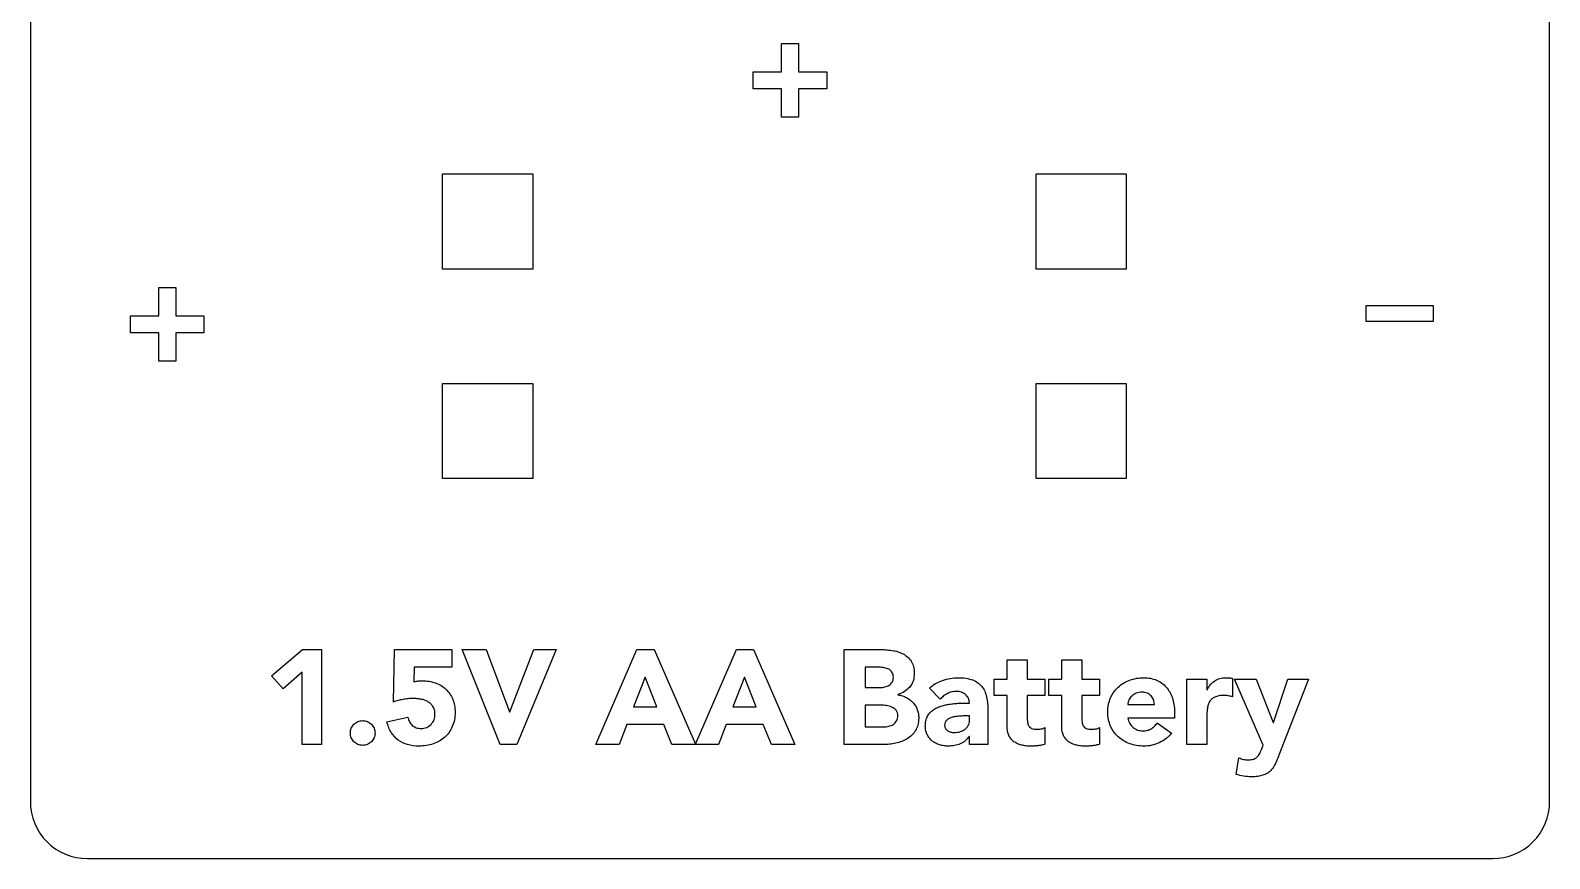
# Model space of a CAD drawing. Header units: millimetres. Extents: x -40 to 40, y -28 to 56.
# Drawn here: x -40 to 40, y -28 to 15.6 of the extents above; entities that cross this region are included whole.
import ezdxf

# ---------------------------------------------------------------- set-up
doc = ezdxf.new("R2010")
doc.units = ezdxf.units.MM
doc.layers.get('0').update_dxf_attribs({"linetype": 'CONTINUOUS'})

msp = doc.modelspace()

# ---------------------------------------------------------------- linework, layer by layer
for p, q in [((-20.883, -19.772), (-20.826, -17.01)), ((-20.826, -17.01), (-17.804, -17.01)), ((-17.804, -17.01), (-17.804, -17.943)), ((2.853, -22.01), (2.853, -17.01)), ((2.853, -17.01), (4.718, -17.01)), ((11.434, -18.578), (11.434, -17.561)), ((11.434, -17.561), (12.493, -17.561)), ((12.493, -17.561), (12.493, -18.578)), ((14.308, -18.578), (14.308, -17.561)), ((14.308, -17.561), (15.367, -17.561)), ((15.367, -17.561), (15.367, -18.578)), ((-19.788, -17.943), (-19.809, -18.712)), ((-17.804, -17.943), (-19.788, -17.943)), ((4.703, -17.943), (3.955, -17.943)), ((3.955, -17.943), (3.955, -19.009)), ((3.955, -19.009), (4.753, -19.009)), ((7.91, -19.623), (7.345, -19.044)), ((10.756, -19.426), (10.756, -18.578)), ((10.756, -18.578), (11.434, -18.578)), ((12.493, -18.578), (13.425, -18.578)), ((13.425, -18.578), (13.425, -19.426)), ((13.63, -19.426), (13.63, -18.578)), ((13.63, -18.578), (14.308, -18.578)), ((15.367, -18.578), (16.299, -18.578)), ((16.299, -18.578), (16.299, -19.426)), ((20.89, -22.01), (20.89, -18.578)), ((20.89, -18.578), (21.949, -18.578)), ((21.949, -18.578), (21.949, -19.129)), ((21.949, -19.129), (21.963, -19.129)), ((23.305, -18.529), (23.305, -19.496)), ((24.915, -22.039), (23.411, -18.578)), ((23.411, -18.578), (24.555, -18.578)), ((24.555, -18.578), (25.438, -20.845)), ((25.452, -20.845), (26.208, -18.578)), ((27.295, -18.578), (25.742, -22.568)), ((26.208, -18.578), (27.295, -18.578)), ((4.788, -19.941), (3.955, -19.941)), ((3.955, -19.941), (3.955, -21.078)), ((5.685, -19.383), (5.685, -19.397)), ((11.434, -19.426), (10.756, -19.426)), ((11.434, -21.057), (11.434, -19.426)), ((13.425, -19.426), (12.493, -19.426)), ((12.493, -19.426), (12.493, -20.57)), ((14.308, -19.426), (13.63, -19.426)), ((14.308, -21.057), (14.308, -19.426)), ((16.299, -19.426), (15.367, -19.426)), ((15.367, -19.426), (15.367, -20.57)), ((17.79, -19.906), (19.188, -19.906)), ((-21.229, -20.817), (-20.12, -20.563)), ((9.449, -20.506), (9.188, -20.506)), ((9.449, -20.732), (9.449, -20.506)), ((10.424, -20.266), (10.424, -22.01)), ((20.247, -20.626), (17.79, -20.626)), ((20.247, -20.294), (20.247, -20.626)), ((21.949, -20.577), (21.949, -22.01)), ((3.955, -21.078), (4.944, -21.078)), ((9.449, -21.58), (9.435, -21.58)), ((9.449, -22.01), (9.449, -21.58)), ((13.425, -21.107), (13.425, -21.989)), ((16.299, -21.107), (16.299, -21.989)), ((19.343, -20.873), (20.085, -21.417)), ((25.438, -20.845), (25.452, -20.845)), ((4.901, -22.01), (2.853, -22.01)), ((10.424, -22.01), (9.449, -22.01)), ((21.949, -22.01), (20.89, -22.01)), ((24.838, -22.236), (24.915, -22.039)), ((23.496, -23.578), (23.637, -22.71))]:
    msp.add_line(p, q)
msp.add_lwpolyline([(-37, 56.01, 0.414214), (-40, 53.01), (-40, -25.01, 0.414214), (-37, -28.01), (37, -28.01, 0.414214), (40, -25.01), (40, 53.01, 0.414214), (37, 56.01)], format="xyb", close=True)
for points in [[(-0.445, 12.497), (-1.935, 12.497), (-1.935, 13.386), (-0.445, 13.386), (-0.445, 14.877), (0.445, 14.877), (0.445, 13.386), (1.935, 13.386), (1.935, 12.497), (0.445, 12.497), (0.445, 11.006), (-0.445, 11.006)], [(-18.294, 8.01), (-13.544, 8.01), (-13.544, 3.01), (-18.294, 3.01)], [(17.706, 3.01), (12.956, 3.01), (12.956, 8.01), (17.706, 8.01)], [(-33.239, -0.343), (-34.729, -0.343), (-34.729, 0.547), (-33.239, 0.547), (-33.239, 2.037), (-32.349, 2.037), (-32.349, 0.547), (-30.859, 0.547), (-30.859, -0.343), (-32.349, -0.343), (-32.349, -1.833), (-33.239, -1.833)], [(33.871, 0.244), (30.34, 0.244), (30.34, 1.091), (33.871, 1.091)], [(-18.294, -3.01), (-13.544, -3.01), (-13.544, -8.01), (-18.294, -8.01)], [(17.706, -8.01), (12.956, -8.01), (12.956, -3.01), (17.706, -3.01)], [(-24.675, -22.01), (-25.692, -22.01), (-25.692, -18.197), (-26.695, -19.08), (-27.295, -18.388), (-25.664, -17.01), (-24.675, -17.01)], [(-14.379, -22.01), (-15.261, -22.01), (-17.26, -17.01), (-16.003, -17.01), (-14.767, -20.287), (-14.753, -20.287), (-13.496, -17.01), (-12.316, -17.01)], [(-3.355, -20.951), (-3.771, -22.01), (-6.215, -22.01), (-6.645, -20.951), (-8.588, -20.951), (-9.004, -22.01), (-10.219, -22.01), (-8.058, -17.01), (-7.147, -17.01), (-4.979, -21.994), (-2.825, -17.01), (-1.914, -17.01), (0.261, -22.01), (-0.982, -22.01), (-1.412, -20.951)], [(-8.242, -20.019), (-7.02, -20.019), (-7.634, -18.465)], [(-3.008, -20.019), (-1.787, -20.019), (-2.401, -18.465)]]:
    msp.add_lwpolyline(points, close=True)
for points, knots in [([(4.718, -17.01), (4.826, -17.013), (5.043, -17.017), (5.259, -17.046), (5.367, -17.06)], [0, 0, 0, 0, 0.03250946, 0.06520631, 0.06520631, 0.06520631, 0.06520631]), ([(5.367, -17.06), (5.474, -17.077), (5.68, -17.111), (5.869, -17.2), (5.96, -17.244)], [0, 0, 0, 0, 0.03213459, 0.062366, 0.062366, 0.062366, 0.062366]), ([(5.96, -17.244), (6.043, -17.293), (6.21, -17.392), (6.326, -17.547), (6.384, -17.625)], [0, 0, 0, 0, 0.02869752, 0.05749917, 0.05749917, 0.05749917, 0.05749917]), ([(4.965, -17.971), (4.921, -17.963), (4.834, -17.947), (4.746, -17.944), (4.703, -17.943)], [0, 0, 0, 0, 0.01340971, 0.02631748, 0.02631748, 0.02631748, 0.02631748]), ([(5.205, -18.049), (5.168, -18.031), (5.091, -17.995), (5.008, -17.979), (4.965, -17.971)], [0, 0, 0, 0, 0.01226398, 0.0253255, 0.0253255, 0.0253255, 0.0253255]), ([(5.205, -18.049), (5.168, -18.031), (5.091, -17.995), (5.008, -17.979), (4.965, -17.971)], [0, 0, 0, 0, 0.01226398, 0.0253255, 0.0253255, 0.0253255, 0.0253255]), ([(5.374, -18.211), (5.351, -18.178), (5.306, -18.112), (5.238, -18.07), (5.205, -18.049)], [0, 0, 0, 0, 0.0119393, 0.02369967, 0.02369967, 0.02369967, 0.02369967]), ([(5.445, -18.465), (5.443, -18.417), (5.439, -18.327), (5.395, -18.248), (5.374, -18.211)], [0, 0, 0, 0, 0.01423419, 0.02671343, 0.02671343, 0.02671343, 0.02671343]), ([(6.547, -18.282), (6.538, -18.415), (6.522, -18.673), (6.377, -18.885), (6.306, -18.988)], [0, 0, 0, 0, 0.03930291, 0.07583046, 0.07583046, 0.07583046, 0.07583046]), ([(6.384, -17.625), (6.431, -17.719), (6.535, -17.925), (6.542, -18.156), (6.547, -18.282)], [0, 0, 0, 0, 0.03125049, 0.068373, 0.068373, 0.068373, 0.068373]), ([(-19.809, -18.712), (-19.745, -18.696), (-19.6, -18.659), (-19.449, -18.657), (-19.364, -18.656)], [0, 0, 0, 0, 0.01970528, 0.04499185, 0.04499185, 0.04499185, 0.04499185]), ([(-19.364, -18.656), (-19.242, -18.66), (-19.004, -18.668), (-18.776, -18.736), (-18.665, -18.769)], [0, 0, 0, 0, 0.0366556, 0.07108363, 0.07108363, 0.07108363, 0.07108363]), ([(-18.665, -18.769), (-18.564, -18.81), (-18.365, -18.892), (-18.202, -19.032), (-18.121, -19.101)], [0, 0, 0, 0, 0.03261701, 0.06408224, 0.06408224, 0.06408224, 0.06408224]), ([(-18.121, -19.101), (-18.048, -19.176), (-17.898, -19.33), (-17.807, -19.525), (-17.761, -19.623)], [0, 0, 0, 0, 0.03140715, 0.06387243, 0.06387243, 0.06387243, 0.06387243]), ([(4.753, -19.009), (4.795, -19.008), (4.878, -19.006), (4.96, -18.989), (5, -18.981)], [0, 0, 0, 0, 0.01255497, 0.02492006, 0.02492006, 0.02492006, 0.02492006]), ([(5, -18.981), (5.041, -18.97), (5.12, -18.95), (5.191, -18.909), (5.226, -18.889)], [0, 0, 0, 0, 0.01256482, 0.02448857, 0.02448857, 0.02448857, 0.02448857]), ([(5.226, -18.889), (5.257, -18.866), (5.32, -18.82), (5.361, -18.753), (5.381, -18.72)], [0, 0, 0, 0, 0.01152882, 0.02318676, 0.02318676, 0.02318676, 0.02318676]), ([(5.381, -18.72), (5.4, -18.681), (5.439, -18.601), (5.443, -18.512), (5.445, -18.465)], [0, 0, 0, 0, 0.01258991, 0.02645244, 0.02645244, 0.02645244, 0.02645244]), ([(6.306, -18.988), (6.22, -19.074), (6.043, -19.251), (5.807, -19.338), (5.685, -19.383)], [0, 0, 0, 0, 0.03604116, 0.07444092, 0.07444092, 0.07444092, 0.07444092]), ([(7.345, -19.044), (7.448, -18.958), (7.657, -18.785), (7.909, -18.685), (8.037, -18.635)], [0, 0, 0, 0, 0.04011295, 0.08087938, 0.08087938, 0.08087938, 0.08087938]), ([(8.037, -18.635), (8.17, -18.594), (8.437, -18.511), (8.716, -18.499), (8.856, -18.494)], [0, 0, 0, 0, 0.0416251, 0.08344144, 0.08344144, 0.08344144, 0.08344144]), ([(8.856, -18.494), (8.998, -18.496), (9.258, -18.501), (9.506, -18.579), (9.619, -18.614)], [0, 0, 0, 0, 0.04247887, 0.07755272, 0.07755272, 0.07755272, 0.07755272]), ([(9.619, -18.614), (9.714, -18.655), (9.897, -18.734), (10.033, -18.881), (10.099, -18.953)], [0, 0, 0, 0, 0.03063904, 0.05936231, 0.05936231, 0.05936231, 0.05936231]), ([(10.099, -18.953), (10.156, -19.034), (10.274, -19.205), (10.326, -19.406), (10.353, -19.51)], [0, 0, 0, 0, 0.02964499, 0.06174906, 0.06174906, 0.06174906, 0.06174906]), ([(16.879, -19.553), (16.932, -19.447), (17.037, -19.238), (17.2, -19.07), (17.281, -18.988)], [0, 0, 0, 0, 0.03534478, 0.06974147, 0.06974147, 0.06974147, 0.06974147]), ([(17.281, -18.988), (17.372, -18.912), (17.556, -18.76), (17.777, -18.667), (17.888, -18.621)], [0, 0, 0, 0, 0.03531089, 0.071321, 0.071321, 0.071321, 0.071321]), ([(17.888, -18.621), (18.009, -18.584), (18.253, -18.508), (18.508, -18.499), (18.637, -18.494)], [0, 0, 0, 0, 0.0375991, 0.07621847, 0.07621847, 0.07621847, 0.07621847]), ([(18.637, -18.494), (18.755, -18.498), (18.983, -18.507), (19.197, -18.584), (19.301, -18.621)], [0, 0, 0, 0, 0.03510204, 0.0679428, 0.0679428, 0.0679428, 0.0679428]), ([(19.301, -18.621), (19.398, -18.667), (19.589, -18.76), (19.736, -18.912), (19.809, -18.988)], [0, 0, 0, 0, 0.03192991, 0.06316552, 0.06316552, 0.06316552, 0.06316552]), ([(19.809, -18.988), (19.876, -19.071), (20.014, -19.242), (20.093, -19.447), (20.134, -19.553)], [0, 0, 0, 0, 0.03185424, 0.06551998, 0.06551998, 0.06551998, 0.06551998]), ([(21.963, -19.129), (22.02, -19.032), (22.125, -18.85), (22.289, -18.718), (22.366, -18.656)], [0, 0, 0, 0, 0.03334688, 0.06259838, 0.06259838, 0.06259838, 0.06259838]), ([(22.366, -18.656), (22.452, -18.609), (22.634, -18.508), (22.842, -18.499), (22.952, -18.494)], [0, 0, 0, 0, 0.02898999, 0.06155371, 0.06155371, 0.06155371, 0.06155371]), ([(22.952, -18.494), (22.983, -18.494), (23.044, -18.494), (23.105, -18.499), (23.136, -18.501)], [0, 0, 0, 0, 0.00918224, 0.01837805, 0.01837805, 0.01837805, 0.01837805]), ([(23.136, -18.501), (23.165, -18.503), (23.222, -18.509), (23.278, -18.522), (23.305, -18.529)], [0, 0, 0, 0, 0.00889149, 0.01720268, 0.01720268, 0.01720268, 0.01720268]), ([(-20.374, -19.638), (-20.461, -19.655), (-20.633, -19.691), (-20.8, -19.745), (-20.883, -19.772)], [0, 0, 0, 0, 0.02642699, 0.05262191, 0.05262191, 0.05262191, 0.05262191]), ([(-19.845, -19.588), (-19.933, -19.59), (-20.11, -19.595), (-20.286, -19.623), (-20.374, -19.638)], [0, 0, 0, 0, 0.02633564, 0.05325172, 0.05325172, 0.05325172, 0.05325172]), ([(-19.435, -19.623), (-19.503, -19.613), (-19.639, -19.593), (-19.776, -19.59), (-19.845, -19.588)], [0, 0, 0, 0, 0.02065091, 0.04115008, 0.04115008, 0.04115008, 0.04115008]), ([(-19.068, -19.758), (-19.124, -19.727), (-19.24, -19.665), (-19.369, -19.638), (-19.435, -19.623)], [0, 0, 0, 0, 0.01918922, 0.03927366, 0.03927366, 0.03927366, 0.03927366]), ([(-18.799, -20.012), (-18.835, -19.961), (-18.908, -19.858), (-19.014, -19.791), (-19.068, -19.758)], [0, 0, 0, 0, 0.01858432, 0.03730231, 0.03730231, 0.03730231, 0.03730231]), ([(-17.761, -19.623), (-17.724, -19.73), (-17.647, -19.952), (-17.639, -20.187), (-17.634, -20.309)], [0, 0, 0, 0, 0.03368663, 0.07001938, 0.07001938, 0.07001938, 0.07001938]), ([(5.078, -19.962), (5.028, -19.956), (4.932, -19.944), (4.835, -19.942), (4.788, -19.941)], [0, 0, 0, 0, 0.01509091, 0.02904893, 0.02904893, 0.02904893, 0.02904893]), ([(5.367, -20.04), (5.321, -20.023), (5.227, -19.987), (5.128, -19.971), (5.078, -19.962)], [0, 0, 0, 0, 0.01474006, 0.03004429, 0.03004429, 0.03004429, 0.03004429]), ([(5.685, -19.397), (5.764, -19.412), (5.919, -19.439), (6.061, -19.506), (6.13, -19.539)], [0, 0, 0, 0, 0.02407179, 0.04686093, 0.04686093, 0.04686093, 0.04686093]), ([(6.13, -19.539), (6.195, -19.574), (6.324, -19.643), (6.426, -19.748), (6.476, -19.8)], [0, 0, 0, 0, 0.02210386, 0.04358977, 0.04358977, 0.04358977, 0.04358977]), ([(6.476, -19.8), (6.523, -19.855), (6.617, -19.965), (6.673, -20.099), (6.702, -20.167)], [0, 0, 0, 0, 0.02140007, 0.0433525, 0.0433525, 0.0433525, 0.0433525]), ([(7.528, -20.196), (7.595, -20.153), (7.73, -20.067), (7.882, -20.016), (7.959, -19.991)], [0, 0, 0, 0, 0.02349826, 0.04786116, 0.04786116, 0.04786116, 0.04786116]), ([(8.291, -19.327), (8.222, -19.366), (8.08, -19.447), (7.967, -19.564), (7.91, -19.623)], [0, 0, 0, 0, 0.02380543, 0.04853539, 0.04853539, 0.04853539, 0.04853539]), ([(7.959, -19.991), (8.04, -19.967), (8.202, -19.918), (8.369, -19.891), (8.453, -19.878)], [0, 0, 0, 0, 0.02527131, 0.05075876, 0.05075876, 0.05075876, 0.05075876]), ([(8.771, -19.214), (8.686, -19.218), (8.519, -19.227), (8.366, -19.294), (8.291, -19.327)], [0, 0, 0, 0, 0.02522931, 0.04969596, 0.04969596, 0.04969596, 0.04969596]), ([(8.453, -19.878), (8.54, -19.867), (8.711, -19.846), (8.884, -19.839), (8.969, -19.835)], [0, 0, 0, 0, 0.02610658, 0.05174594, 0.05174594, 0.05174594, 0.05174594]), ([(9.244, -19.383), (9.175, -19.334), (9.033, -19.234), (8.859, -19.22), (8.771, -19.214)], [0, 0, 0, 0, 0.02516269, 0.05111143, 0.05111143, 0.05111143, 0.05111143]), ([(8.969, -19.835), (9.052, -19.833), (9.213, -19.829), (9.373, -19.829), (9.449, -19.828)], [0, 0, 0, 0, 0.02507579, 0.04802854, 0.04802854, 0.04802854, 0.04802854]), ([(9.449, -19.828), (9.441, -19.74), (9.426, -19.567), (9.304, -19.444), (9.244, -19.383)], [0, 0, 0, 0, 0.02576117, 0.05038371, 0.05038371, 0.05038371, 0.05038371]), ([(10.353, -19.51), (10.374, -19.627), (10.418, -19.877), (10.422, -20.131), (10.424, -20.266)], [0, 0, 0, 0, 0.03553118, 0.07600051, 0.07600051, 0.07600051, 0.07600051]), ([(16.73, -20.294), (16.736, -20.163), (16.746, -19.908), (16.835, -19.669), (16.879, -19.553)], [0, 0, 0, 0, 0.03919415, 0.07604688, 0.07604688, 0.07604688, 0.07604688]), ([(17.846, -19.666), (17.831, -19.704), (17.802, -19.782), (17.794, -19.864), (17.79, -19.906)], [0, 0, 0, 0, 0.01228292, 0.0247671, 0.0247671, 0.0247671, 0.0247671]), ([(17.994, -19.461), (17.965, -19.491), (17.906, -19.552), (17.866, -19.628), (17.846, -19.666)], [0, 0, 0, 0, 0.0125066, 0.025406, 0.025406, 0.025406, 0.025406]), ([(18.227, -19.313), (18.184, -19.333), (18.1, -19.372), (18.029, -19.432), (17.994, -19.461)], [0, 0, 0, 0, 0.01413513, 0.02773098, 0.02773098, 0.02773098, 0.02773098]), ([(18.538, -19.256), (18.482, -19.258), (18.376, -19.262), (18.275, -19.296), (18.227, -19.313)], [0, 0, 0, 0, 0.01665584, 0.0317409, 0.0317409, 0.0317409, 0.0317409]), ([(19.011, -19.447), (18.945, -19.391), (18.807, -19.277), (18.629, -19.263), (18.538, -19.256)], [0, 0, 0, 0, 0.02541557, 0.05215014, 0.05215014, 0.05215014, 0.05215014]), ([(19.188, -19.906), (19.182, -19.82), (19.171, -19.648), (19.065, -19.514), (19.011, -19.447)], [0, 0, 0, 0, 0.02522308, 0.05024768, 0.05024768, 0.05024768, 0.05024768]), ([(20.134, -19.553), (20.167, -19.669), (20.236, -19.912), (20.243, -20.163), (20.247, -20.294)], [0, 0, 0, 0, 0.03614187, 0.07526235, 0.07526235, 0.07526235, 0.07526235]), ([(22.097, -19.751), (22.069, -19.804), (22.01, -19.918), (21.989, -20.044), (21.977, -20.111)], [0, 0, 0, 0, 0.01808979, 0.03817811, 0.03817811, 0.03817811, 0.03817811]), ([(22.373, -19.51), (22.318, -19.541), (22.209, -19.602), (22.134, -19.702), (22.097, -19.751)], [0, 0, 0, 0, 0.01875541, 0.03690943, 0.03690943, 0.03690943, 0.03690943]), ([(22.853, -19.426), (22.761, -19.427), (22.597, -19.43), (22.442, -19.486), (22.373, -19.51)], [0, 0, 0, 0, 0.02727215, 0.04905362, 0.04905362, 0.04905362, 0.04905362]), ([(23.079, -19.447), (23.043, -19.441), (22.968, -19.428), (22.892, -19.427), (22.853, -19.426)], [0, 0, 0, 0, 0.01106101, 0.02272503, 0.02272503, 0.02272503, 0.02272503]), ([(23.305, -19.496), (23.268, -19.485), (23.193, -19.464), (23.117, -19.453), (23.079, -19.447)], [0, 0, 0, 0, 0.01169144, 0.02315673, 0.02315673, 0.02315673, 0.02315673]), ([(-22.754, -20.803), (-22.713, -20.788), (-22.631, -20.759), (-22.544, -20.755), (-22.5, -20.753)], [0, 0, 0, 0, 0.01290284, 0.02602626, 0.02602626, 0.02602626, 0.02602626]), ([(-22.5, -20.753), (-22.456, -20.755), (-22.369, -20.759), (-22.287, -20.788), (-22.246, -20.803)], [0, 0, 0, 0, 0.01312318, 0.02602614, 0.02602614, 0.02602614, 0.02602614]), ([(-20.12, -20.563), (-20.101, -20.647), (-20.063, -20.813), (-19.95, -20.939), (-19.894, -21.001)], [0, 0, 0, 0, 0.02557289, 0.0500089, 0.0500089, 0.0500089, 0.0500089]), ([(-18.898, -20.951), (-18.839, -20.874), (-18.716, -20.717), (-18.701, -20.517), (-18.694, -20.414)], [0, 0, 0, 0, 0.02850392, 0.05860364, 0.05860364, 0.05860364, 0.05860364]), ([(-18.694, -20.414), (-18.696, -20.338), (-18.702, -20.196), (-18.769, -20.07), (-18.799, -20.012)], [0, 0, 0, 0, 0.02257817, 0.0420999, 0.0420999, 0.0420999, 0.0420999]), ([(-17.634, -20.309), (-17.639, -20.444), (-17.649, -20.703), (-17.739, -20.947), (-17.782, -21.064)], [0, 0, 0, 0, 0.04024882, 0.07743844, 0.07743844, 0.07743844, 0.07743844]), ([(5.586, -20.21), (5.556, -20.174), (5.494, -20.103), (5.41, -20.061), (5.367, -20.04)], [0, 0, 0, 0, 0.01385794, 0.02793916, 0.02793916, 0.02793916, 0.02793916]), ([(5.438, -20.951), (5.471, -20.926), (5.539, -20.875), (5.584, -20.803), (5.607, -20.768)], [0, 0, 0, 0, 0.01252412, 0.02516713, 0.02516713, 0.02516713, 0.02516713]), ([(5.678, -20.492), (5.675, -20.438), (5.67, -20.335), (5.613, -20.25), (5.586, -20.21)], [0, 0, 0, 0, 0.01605477, 0.03020221, 0.03020221, 0.03020221, 0.03020221]), ([(5.607, -20.768), (5.628, -20.727), (5.671, -20.64), (5.676, -20.543), (5.678, -20.492)], [0, 0, 0, 0, 0.01360844, 0.02871898, 0.02871898, 0.02871898, 0.02871898]), ([(6.78, -20.619), (6.774, -20.743), (6.764, -20.976), (6.66, -21.185), (6.61, -21.283)], [0, 0, 0, 0, 0.03661603, 0.06921132, 0.06921132, 0.06921132, 0.06921132]), ([(6.702, -20.167), (6.725, -20.24), (6.771, -20.387), (6.777, -20.541), (6.78, -20.619)], [0, 0, 0, 0, 0.02265473, 0.04604057, 0.04604057, 0.04604057, 0.04604057]), ([(7.126, -21.036), (7.129, -20.943), (7.135, -20.77), (7.201, -20.609), (7.232, -20.534)], [0, 0, 0, 0, 0.02749365, 0.05161508, 0.05161508, 0.05161508, 0.05161508]), ([(7.232, -20.534), (7.272, -20.469), (7.352, -20.34), (7.47, -20.243), (7.528, -20.196)], [0, 0, 0, 0, 0.02282415, 0.0453178, 0.0453178, 0.0453178, 0.0453178]), ([(8.256, -20.725), (8.223, -20.763), (8.154, -20.841), (8.146, -20.946), (8.143, -21.001)], [0, 0, 0, 0, 0.01455167, 0.03051684, 0.03051684, 0.03051684, 0.03051684]), ([(8.538, -20.577), (8.486, -20.595), (8.385, -20.631), (8.298, -20.694), (8.256, -20.725)], [0, 0, 0, 0, 0.01639272, 0.03206221, 0.03206221, 0.03206221, 0.03206221]), ([(8.884, -20.52), (8.826, -20.524), (8.709, -20.533), (8.595, -20.562), (8.538, -20.577)], [0, 0, 0, 0, 0.01756789, 0.03512891, 0.03512891, 0.03512891, 0.03512891]), ([(9.188, -20.506), (9.143, -20.507), (9.041, -20.509), (8.94, -20.516), (8.884, -20.52)], [0, 0, 0, 0, 0.01359921, 0.0304049, 0.0304049, 0.0304049, 0.0304049]), ([(9.379, -21.015), (9.399, -20.972), (9.442, -20.883), (9.447, -20.784), (9.449, -20.732)], [0, 0, 0, 0, 0.01409778, 0.02938367, 0.02938367, 0.02938367, 0.02938367]), ([(12.493, -20.57), (12.493, -20.615), (12.494, -20.702), (12.503, -20.789), (12.507, -20.831)], [0, 0, 0, 0, 0.01359921, 0.02617918, 0.02617918, 0.02617918, 0.02617918]), ([(15.367, -20.57), (15.368, -20.615), (15.369, -20.702), (15.377, -20.789), (15.381, -20.831)], [0, 0, 0, 0, 0.01359921, 0.02617918, 0.02617918, 0.02617918, 0.02617918]), ([(16.879, -21.036), (16.835, -20.92), (16.746, -20.681), (16.736, -20.426), (16.73, -20.294)], [0, 0, 0, 0, 0.03685271, 0.07604688, 0.07604688, 0.07604688, 0.07604688]), ([(17.79, -20.626), (17.816, -20.722), (17.867, -20.907), (18, -21.046), (18.065, -21.114)], [0, 0, 0, 0, 0.02915741, 0.0567598, 0.0567598, 0.0567598, 0.0567598]), ([(21.977, -20.111), (21.969, -20.185), (21.952, -20.34), (21.95, -20.496), (21.949, -20.577)], [0, 0, 0, 0, 0.02234637, 0.04672103, 0.04672103, 0.04672103, 0.04672103]), ([(-23.15, -21.403), (-23.148, -21.359), (-23.144, -21.272), (-23.115, -21.19), (-23.1, -21.149)], [0, 0, 0, 0, 0.0131233, 0.02602625, 0.02602625, 0.02602625, 0.02602625]), ([(-23.1, -21.657), (-23.115, -21.617), (-23.144, -21.534), (-23.148, -21.447), (-23.15, -21.403)], [0, 0, 0, 0, 0.0129029, 0.0260262, 0.0260262, 0.0260262, 0.0260262]), ([(-23.1, -21.149), (-23.083, -21.111), (-23.048, -21.036), (-22.993, -20.974), (-22.966, -20.944)], [0, 0, 0, 0, 0.01255641, 0.02460613, 0.02460613, 0.02460613, 0.02460613]), ([(-22.966, -20.944), (-22.934, -20.915), (-22.871, -20.858), (-22.793, -20.821), (-22.754, -20.803)], [0, 0, 0, 0, 0.01279505, 0.02558994, 0.02558994, 0.02558994, 0.02558994]), ([(-22.246, -20.803), (-22.207, -20.821), (-22.131, -20.857), (-22.071, -20.915), (-22.041, -20.944)], [0, 0, 0, 0, 0.01263925, 0.02502959, 0.02502959, 0.02502959, 0.02502959]), ([(-22.041, -20.944), (-22.012, -20.974), (-21.954, -21.034), (-21.918, -21.11), (-21.9, -21.149)], [0, 0, 0, 0, 0.01239025, 0.02502949, 0.02502949, 0.02502949, 0.02502949]), ([(-21.9, -21.149), (-21.885, -21.19), (-21.856, -21.272), (-21.852, -21.359), (-21.85, -21.403)], [0, 0, 0, 0, 0.01290295, 0.02602627, 0.02602627, 0.02602627, 0.02602627]), ([(-21.85, -21.403), (-21.852, -21.447), (-21.856, -21.534), (-21.885, -21.617), (-21.9, -21.657)], [0, 0, 0, 0, 0.01312331, 0.02602621, 0.02602621, 0.02602621, 0.02602621]), ([(-20.629, -21.777), (-20.764, -21.653), (-21.052, -21.388), (-21.168, -21.014), (-21.229, -20.817)], [0, 0, 0, 0, 0.0543478, 0.1150693, 0.1150693, 0.1150693, 0.1150693]), ([(-19.894, -21.001), (-19.828, -21.048), (-19.69, -21.146), (-19.522, -21.157), (-19.435, -21.163)], [0, 0, 0, 0, 0.02398134, 0.04955304, 0.04955304, 0.04955304, 0.04955304]), ([(-19.435, -21.163), (-19.33, -21.156), (-19.128, -21.142), (-18.972, -21.013), (-18.898, -20.951)], [0, 0, 0, 0, 0.0308257, 0.05903234, 0.05903234, 0.05903234, 0.05903234]), ([(-17.782, -21.064), (-17.834, -21.17), (-17.935, -21.38), (-18.098, -21.547), (-18.178, -21.629)], [0, 0, 0, 0, 0.03508571, 0.06936625, 0.06936625, 0.06936625, 0.06936625]), ([(4.944, -21.078), (4.986, -21.077), (5.072, -21.075), (5.155, -21.058), (5.198, -21.05)], [0, 0, 0, 0, 0.01273113, 0.02561847, 0.02561847, 0.02561847, 0.02561847]), ([(5.198, -21.05), (5.241, -21.039), (5.326, -21.018), (5.401, -20.973), (5.438, -20.951)], [0, 0, 0, 0, 0.01329172, 0.02608685, 0.02608685, 0.02608685, 0.02608685]), ([(6.61, -21.283), (6.549, -21.366), (6.428, -21.532), (6.258, -21.649), (6.172, -21.707)], [0, 0, 0, 0, 0.03060836, 0.06133077, 0.06133077, 0.06133077, 0.06133077]), ([(7.225, -21.495), (7.196, -21.425), (7.135, -21.278), (7.129, -21.119), (7.126, -21.036)], [0, 0, 0, 0, 0.02261339, 0.04727853, 0.04727853, 0.04727853, 0.04727853]), ([(7.493, -21.827), (7.439, -21.779), (7.331, -21.684), (7.26, -21.558), (7.225, -21.495)], [0, 0, 0, 0, 0.02134829, 0.04294632, 0.04294632, 0.04294632, 0.04294632]), ([(8.143, -21.001), (8.149, -21.06), (8.162, -21.178), (8.258, -21.248), (8.305, -21.283)], [0, 0, 0, 0, 0.01708559, 0.03394348, 0.03394348, 0.03394348, 0.03394348]), ([(8.305, -21.283), (8.359, -21.31), (8.466, -21.363), (8.585, -21.371), (8.644, -21.375)], [0, 0, 0, 0, 0.01796758, 0.03542166, 0.03542166, 0.03542166, 0.03542166]), ([(8.644, -21.375), (8.695, -21.373), (8.795, -21.37), (8.893, -21.345), (8.941, -21.333)], [0, 0, 0, 0, 0.01522036, 0.03004278, 0.03004278, 0.03004278, 0.03004278]), ([(8.941, -21.333), (8.988, -21.317), (9.08, -21.288), (9.162, -21.237), (9.202, -21.212)], [0, 0, 0, 0, 0.01485756, 0.0288511, 0.0288511, 0.0288511, 0.0288511]), ([(9.435, -21.58), (9.371, -21.665), (9.245, -21.834), (9.056, -21.928), (8.962, -21.975)], [0, 0, 0, 0, 0.0314071, 0.06244277, 0.06244277, 0.06244277, 0.06244277]), ([(9.202, -21.212), (9.238, -21.185), (9.309, -21.13), (9.355, -21.053), (9.379, -21.015)], [0, 0, 0, 0, 0.01338675, 0.02670803, 0.02670803, 0.02670803, 0.02670803]), ([(11.525, -21.537), (11.499, -21.465), (11.441, -21.31), (11.436, -21.145), (11.434, -21.057)], [0, 0, 0, 0, 0.02294993, 0.04918049, 0.04918049, 0.04918049, 0.04918049]), ([(11.794, -21.862), (11.74, -21.817), (11.631, -21.724), (11.561, -21.6), (11.525, -21.537)], [0, 0, 0, 0, 0.02097931, 0.04242916, 0.04242916, 0.04242916, 0.04242916]), ([(12.507, -20.831), (12.513, -20.867), (12.524, -20.936), (12.556, -20.999), (12.571, -21.029)], [0, 0, 0, 0, 0.01083899, 0.02087755, 0.02087755, 0.02087755, 0.02087755]), ([(12.571, -21.029), (12.59, -21.056), (12.629, -21.112), (12.688, -21.146), (12.719, -21.163)], [0, 0, 0, 0, 0.00978908, 0.0202189, 0.0202189, 0.0202189, 0.0202189]), ([(12.719, -21.163), (12.759, -21.175), (12.849, -21.203), (12.943, -21.204), (12.994, -21.205)], [0, 0, 0, 0, 0.01258994, 0.0279863, 0.0279863, 0.0279863, 0.0279863]), ([(12.994, -21.205), (13.027, -21.205), (13.1, -21.203), (13.173, -21.195), (13.213, -21.191)], [0, 0, 0, 0, 0.00971768, 0.02194589, 0.02194589, 0.02194589, 0.02194589]), ([(13.213, -21.191), (13.256, -21.184), (13.333, -21.17), (13.397, -21.126), (13.425, -21.107)], [0, 0, 0, 0, 0.01276072, 0.02305506, 0.02305506, 0.02305506, 0.02305506]), ([(14.4, -21.537), (14.373, -21.465), (14.316, -21.31), (14.311, -21.145), (14.308, -21.057)], [0, 0, 0, 0, 0.02294993, 0.04918053, 0.04918053, 0.04918053, 0.04918053]), ([(14.668, -21.862), (14.614, -21.817), (14.506, -21.724), (14.435, -21.6), (14.4, -21.537)], [0, 0, 0, 0, 0.02097931, 0.04242864, 0.04242864, 0.04242864, 0.04242864]), ([(15.381, -20.831), (15.387, -20.867), (15.398, -20.936), (15.43, -20.999), (15.445, -21.029)], [0, 0, 0, 0, 0.01083909, 0.02087784, 0.02087784, 0.02087784, 0.02087784]), ([(15.445, -21.029), (15.464, -21.056), (15.503, -21.112), (15.563, -21.146), (15.593, -21.163)], [0, 0, 0, 0, 0.00978848, 0.02021829, 0.02021829, 0.02021829, 0.02021829]), ([(15.593, -21.163), (15.634, -21.175), (15.723, -21.203), (15.817, -21.204), (15.869, -21.205)], [0, 0, 0, 0, 0.01258994, 0.02798725, 0.02798725, 0.02798725, 0.02798725]), ([(15.869, -21.205), (15.901, -21.205), (15.974, -21.203), (16.047, -21.195), (16.088, -21.191)], [0, 0, 0, 0, 0.00971673, 0.02194494, 0.02194494, 0.02194494, 0.02194494]), ([(16.088, -21.191), (16.13, -21.184), (16.207, -21.17), (16.271, -21.126), (16.299, -21.107)], [0, 0, 0, 0, 0.01276072, 0.02305506, 0.02305506, 0.02305506, 0.02305506]), ([(17.281, -21.608), (17.2, -21.524), (17.038, -21.353), (16.932, -21.142), (16.879, -21.036)], [0, 0, 0, 0, 0.03479539, 0.07029373, 0.07029373, 0.07029373, 0.07029373]), ([(18.065, -21.114), (18.141, -21.165), (18.299, -21.272), (18.489, -21.284), (18.588, -21.29)], [0, 0, 0, 0, 0.02711226, 0.05605248, 0.05605248, 0.05605248, 0.05605248]), ([(18.588, -21.29), (18.669, -21.287), (18.823, -21.28), (18.961, -21.21), (19.025, -21.177)], [0, 0, 0, 0, 0.02417673, 0.04569017, 0.04569017, 0.04569017, 0.04569017]), ([(19.025, -21.177), (19.085, -21.134), (19.205, -21.048), (19.297, -20.932), (19.343, -20.873)], [0, 0, 0, 0, 0.02186517, 0.04413765, 0.04413765, 0.04413765, 0.04413765]), ([(20.085, -21.417), (19.994, -21.52), (19.81, -21.726), (19.566, -21.854), (19.442, -21.919)], [0, 0, 0, 0, 0.04069881, 0.08212045, 0.08212045, 0.08212045, 0.08212045]), ([(-22.966, -21.869), (-22.993, -21.837), (-23.047, -21.773), (-23.082, -21.696), (-23.1, -21.657)], [0, 0, 0, 0, 0.01246554, 0.02517861, 0.02517861, 0.02517861, 0.02517861]), ([(-22.754, -22.003), (-22.793, -21.986), (-22.87, -21.95), (-22.934, -21.896), (-22.966, -21.869)], [0, 0, 0, 0, 0.01271312, 0.02517861, 0.02517861, 0.02517861, 0.02517861]), ([(-22.5, -22.053), (-22.544, -22.051), (-22.631, -22.047), (-22.713, -22.018), (-22.754, -22.003)], [0, 0, 0, 0, 0.01312343, 0.02602625, 0.02602625, 0.02602625, 0.02602625]), ([(-22.246, -22.003), (-22.287, -22.018), (-22.369, -22.047), (-22.456, -22.051), (-22.5, -22.053)], [0, 0, 0, 0, 0.01290295, 0.02602614, 0.02602614, 0.02602614, 0.02602614]), ([(-22.041, -21.869), (-22.071, -21.896), (-22.133, -21.951), (-22.208, -21.986), (-22.246, -22.003)], [0, 0, 0, 0, 0.01204968, 0.02460618, 0.02460618, 0.02460618, 0.02460618]), ([(-21.9, -21.657), (-21.918, -21.696), (-21.954, -21.774), (-22.012, -21.837), (-22.041, -21.869)], [0, 0, 0, 0, 0.01279494, 0.0255899, 0.0255899, 0.0255899, 0.0255899]), ([(-19.541, -22.095), (-19.745, -22.085), (-20.133, -22.065), (-20.469, -21.87), (-20.629, -21.777)], [0, 0, 0, 0, 0.0602019, 0.1147649, 0.1147649, 0.1147649, 0.1147649]), ([(-18.785, -21.975), (-18.905, -22.01), (-19.152, -22.082), (-19.409, -22.091), (-19.541, -22.095)], [0, 0, 0, 0, 0.0372966, 0.07678233, 0.07678233, 0.07678233, 0.07678233]), ([(-18.178, -21.629), (-18.268, -21.7), (-18.453, -21.847), (-18.673, -21.932), (-18.785, -21.975)], [0, 0, 0, 0, 0.0342955, 0.07025577, 0.07025577, 0.07025577, 0.07025577]), ([(5.565, -21.94), (5.455, -21.96), (5.235, -22.001), (5.012, -22.007), (4.901, -22.01)], [0, 0, 0, 0, 0.0336121, 0.06685118, 0.06685118, 0.06685118, 0.06685118]), ([(6.172, -21.707), (6.079, -21.757), (5.886, -21.861), (5.674, -21.913), (5.565, -21.94)], [0, 0, 0, 0, 0.03182127, 0.06528866, 0.06528866, 0.06528866, 0.06528866]), ([(7.881, -22.025), (7.811, -22.001), (7.672, -21.954), (7.552, -21.869), (7.493, -21.827)], [0, 0, 0, 0, 0.02219579, 0.04379436, 0.04379436, 0.04379436, 0.04379436]), ([(8.347, -22.095), (8.268, -22.092), (8.11, -22.087), (7.957, -22.045), (7.881, -22.025)], [0, 0, 0, 0, 0.02372359, 0.04727888, 0.04727888, 0.04727888, 0.04727888]), ([(8.962, -21.975), (8.863, -22.01), (8.665, -22.081), (8.454, -22.09), (8.347, -22.095)], [0, 0, 0, 0, 0.03116663, 0.06291218, 0.06291218, 0.06291218, 0.06291218]), ([(12.189, -22.039), (12.117, -22.018), (11.977, -21.977), (11.854, -21.9), (11.794, -21.862)], [0, 0, 0, 0, 0.02238884, 0.04349937, 0.04349937, 0.04349937, 0.04349937]), ([(12.684, -22.095), (12.597, -22.093), (12.431, -22.089), (12.268, -22.055), (12.189, -22.039)], [0, 0, 0, 0, 0.02581553, 0.04985074, 0.04985074, 0.04985074, 0.04985074]), ([(13.058, -22.074), (12.995, -22.08), (12.871, -22.092), (12.745, -22.094), (12.684, -22.095)], [0, 0, 0, 0, 0.01895804, 0.03750313, 0.03750313, 0.03750313, 0.03750313]), ([(13.425, -21.989), (13.366, -22.009), (13.246, -22.048), (13.121, -22.065), (13.058, -22.074)], [0, 0, 0, 0, 0.01877101, 0.03775382, 0.03775382, 0.03775382, 0.03775382]), ([(15.064, -22.039), (14.991, -22.018), (14.851, -21.977), (14.728, -21.9), (14.668, -21.862)], [0, 0, 0, 0, 0.02238839, 0.04349933, 0.04349933, 0.04349933, 0.04349933]), ([(15.558, -22.095), (15.472, -22.093), (15.305, -22.089), (15.142, -22.055), (15.064, -22.039)], [0, 0, 0, 0, 0.02581553, 0.04985074, 0.04985074, 0.04985074, 0.04985074]), ([(15.932, -22.074), (15.869, -22.08), (15.745, -22.092), (15.62, -22.094), (15.558, -22.095)], [0, 0, 0, 0, 0.01895804, 0.03750313, 0.03750313, 0.03750313, 0.03750313]), ([(16.299, -21.989), (16.24, -22.009), (16.12, -22.048), (15.995, -22.065), (15.932, -22.074)], [0, 0, 0, 0, 0.01877101, 0.03775382, 0.03775382, 0.03775382, 0.03775382]), ([(17.888, -21.968), (17.777, -21.922), (17.558, -21.831), (17.372, -21.681), (17.281, -21.608)], [0, 0, 0, 0, 0.03593431, 0.07092993, 0.07092993, 0.07092993, 0.07092993]), ([(18.637, -22.095), (18.508, -22.09), (18.253, -22.08), (18.009, -22.005), (17.888, -21.968)], [0, 0, 0, 0, 0.03861937, 0.07621847, 0.07621847, 0.07621847, 0.07621847]), ([(19.442, -21.919), (19.312, -21.97), (19.053, -22.073), (18.775, -22.088), (18.637, -22.095)], [0, 0, 0, 0, 0.04170583, 0.08290327, 0.08290327, 0.08290327, 0.08290327]), ([(24.732, -22.484), (24.749, -22.446), (24.786, -22.364), (24.82, -22.281), (24.838, -22.236)], [0, 0, 0, 0, 0.01256624, 0.02689449, 0.02689449, 0.02689449, 0.02689449]), ([(23.637, -22.71), (23.717, -22.741), (23.877, -22.802), (24.047, -22.811), (24.131, -22.816)], [0, 0, 0, 0, 0.02562713, 0.05083775, 0.05083775, 0.05083775, 0.05083775]), ([(24.131, -22.816), (24.185, -22.815), (24.284, -22.813), (24.378, -22.786), (24.421, -22.773)], [0, 0, 0, 0, 0.01610143, 0.02937543, 0.02937543, 0.02937543, 0.02937543]), ([(24.421, -22.773), (24.456, -22.76), (24.525, -22.735), (24.579, -22.685), (24.605, -22.66)], [0, 0, 0, 0, 0.01122189, 0.02175575, 0.02175575, 0.02175575, 0.02175575]), ([(24.605, -22.66), (24.629, -22.635), (24.681, -22.582), (24.714, -22.517), (24.732, -22.484)], [0, 0, 0, 0, 0.01063015, 0.02186472, 0.02186472, 0.02186472, 0.02186472]), ([(25.537, -23.056), (25.502, -23.123), (25.435, -23.253), (25.332, -23.358), (25.282, -23.409)], [0, 0, 0, 0, 0.0224687, 0.04372896, 0.04372896, 0.04372896, 0.04372896]), ([(25.742, -22.568), (25.708, -22.655), (25.643, -22.819), (25.571, -22.98), (25.537, -23.056)], [0, 0, 0, 0, 0.02796593, 0.05286546, 0.05286546, 0.05286546, 0.05286546]), ([(24.287, -23.705), (24.152, -23.7), (23.883, -23.69), (23.624, -23.615), (23.496, -23.578)], [0, 0, 0, 0, 0.04037985, 0.08037406, 0.08037406, 0.08037406, 0.08037406]), ([(24.901, -23.628), (24.812, -23.65), (24.61, -23.701), (24.402, -23.704), (24.287, -23.705)], [0, 0, 0, 0, 0.02763401, 0.06211639, 0.06211639, 0.06211639, 0.06211639]), ([(25.282, -23.409), (25.228, -23.455), (25.115, -23.552), (24.974, -23.602), (24.901, -23.628)], [0, 0, 0, 0, 0.02129283, 0.04431321, 0.04431321, 0.04431321, 0.04431321])]:
    msp.add_open_spline(points, degree=3, knots=knots)

doc.saveas('drawing.dxf')
